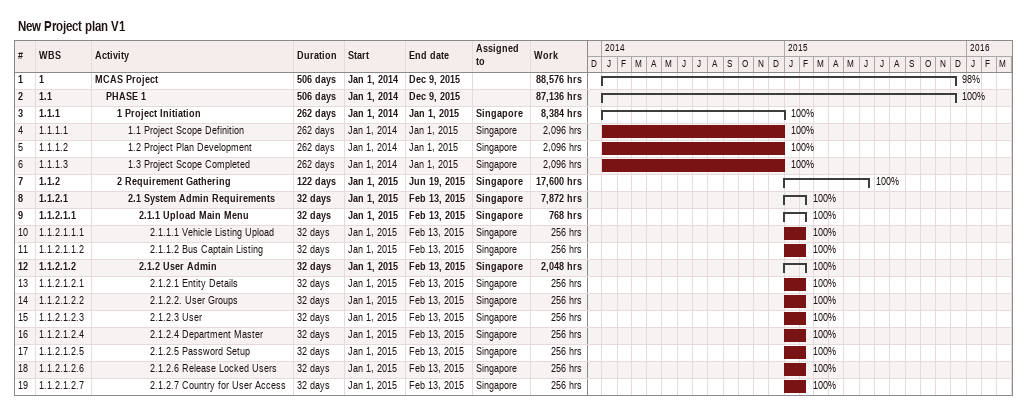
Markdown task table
New Project plan V1

| ID | WBS | Task | Duration | Start | Finish | Resources | % complete | Work (h) |
|---|---|---|---|---|---|---|---|---|
| 1 | 1 | **MCAS Project** | 506d | 2014-01-01 | 2015-12-09 |  | 98 | 88576 |
| 2 | 1.1 | **PHASE 1** | 506d | 2014-01-01 | 2015-12-09 |  | 100 | 87136 |
| 3 | 1.1.1 | **1 Project Initiation** | 262d | 2014-01-01 | 2015-01-01 | Singapore | 100 | 8384 |
| 4 | 1.1.1.1 | 1.1 Project Scope Definition | 262d | 2014-01-01 | 2015-01-01 | Singapore | 100 | 2096 |
| 5 | 1.1.1.2 | 1.2 Project Plan Development | 262d | 2014-01-01 | 2015-01-01 | Singapore | 100 | 2096 |
| 6 | 1.1.1.3 | 1.3 Project Scope Completed | 262d | 2014-01-01 | 2015-01-01 | Singapore | 100 | 2096 |
| 7 | 1.1.2 | **2 Requirement Gathering** | 122d | 2015-01-01 | 2015-06-19 | Singapore | 100 | 17600 |
| 8 | 1.1.2.1 | **2.1 System Admin Requirements** | 32d | 2015-01-01 | 2015-02-13 | Singapore | 100 | 7872 |
| 9 | 1.1.2.1.1 | **2.1.1 Upload Main Menu** | 32d | 2015-01-01 | 2015-02-13 | Singapore | 100 | 768 |
| 10 | 1.1.2.1.1.1 | 2.1.1.1 Vehicle Listing Upload | 32d | 2015-01-01 | 2015-02-13 | Singapore | 100 | 256 |
| 11 | 1.1.2.1.1.2 | 2.1.1.2 Bus Captain Listing | 32d | 2015-01-01 | 2015-02-13 | Singapore | 100 | 256 |
| 12 | 1.1.2.1.2 | **2.1.2 User Admin** | 32d | 2015-01-01 | 2015-02-13 | Singapore | 100 | 2048 |
| 13 | 1.1.2.1.2.1 | 2.1.2.1 Entity Details | 32d | 2015-01-01 | 2015-02-13 | Singapore | 100 | 256 |
| 14 | 1.1.2.1.2.2 | 2.1.2.2. User Groups | 32d | 2015-01-01 | 2015-02-13 | Singapore | 100 | 256 |
| 15 | 1.1.2.1.2.3 | 2.1.2.3 User | 32d | 2015-01-01 | 2015-02-13 | Singapore | 100 | 256 |
| 16 | 1.1.2.1.2.4 | 2.1.2.4 Department Master | 32d | 2015-01-01 | 2015-02-13 | Singapore | 100 | 256 |
| 17 | 1.1.2.1.2.5 | 2.1.2.5 Password Setup | 32d | 2015-01-01 | 2015-02-13 | Singapore | 100 | 256 |
| 18 | 1.1.2.1.2.6 | 2.1.2.6 Release Locked Users | 32d | 2015-01-01 | 2015-02-13 | Singapore | 100 | 256 |
| 19 | 1.1.2.1.2.7 | 2.1.2.7 Country for User Access | 32d | 2015-01-01 | 2015-02-13 | Singapore | 100 | 256 |
